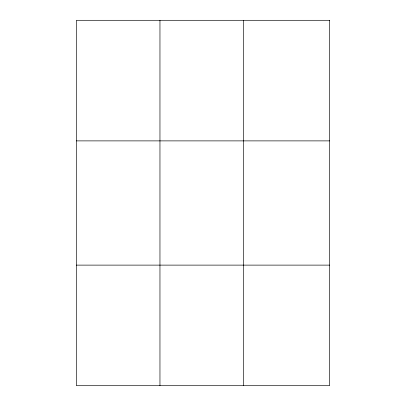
<?xml version="1.0" encoding="UTF-8"?>
<svg xmlns="http://www.w3.org/2000/svg" width="406" height="406" viewBox="0 0 406 406"><rect width="100%" height="100%" fill="white"/><g stroke="black" fill="none" stroke-linecap="round" stroke-linejoin="round"><path stroke-width="0.61" d="M159.959 385.7L159.959 20.3M243.509 385.7L243.509 20.3M76.409 140.882L329.591 140.882M76.409 265.118L329.591 265.118M329.591 20.3L329.591 385.7L76.409 385.7L76.409 20.3L329.591 20.3"/></g></svg>
